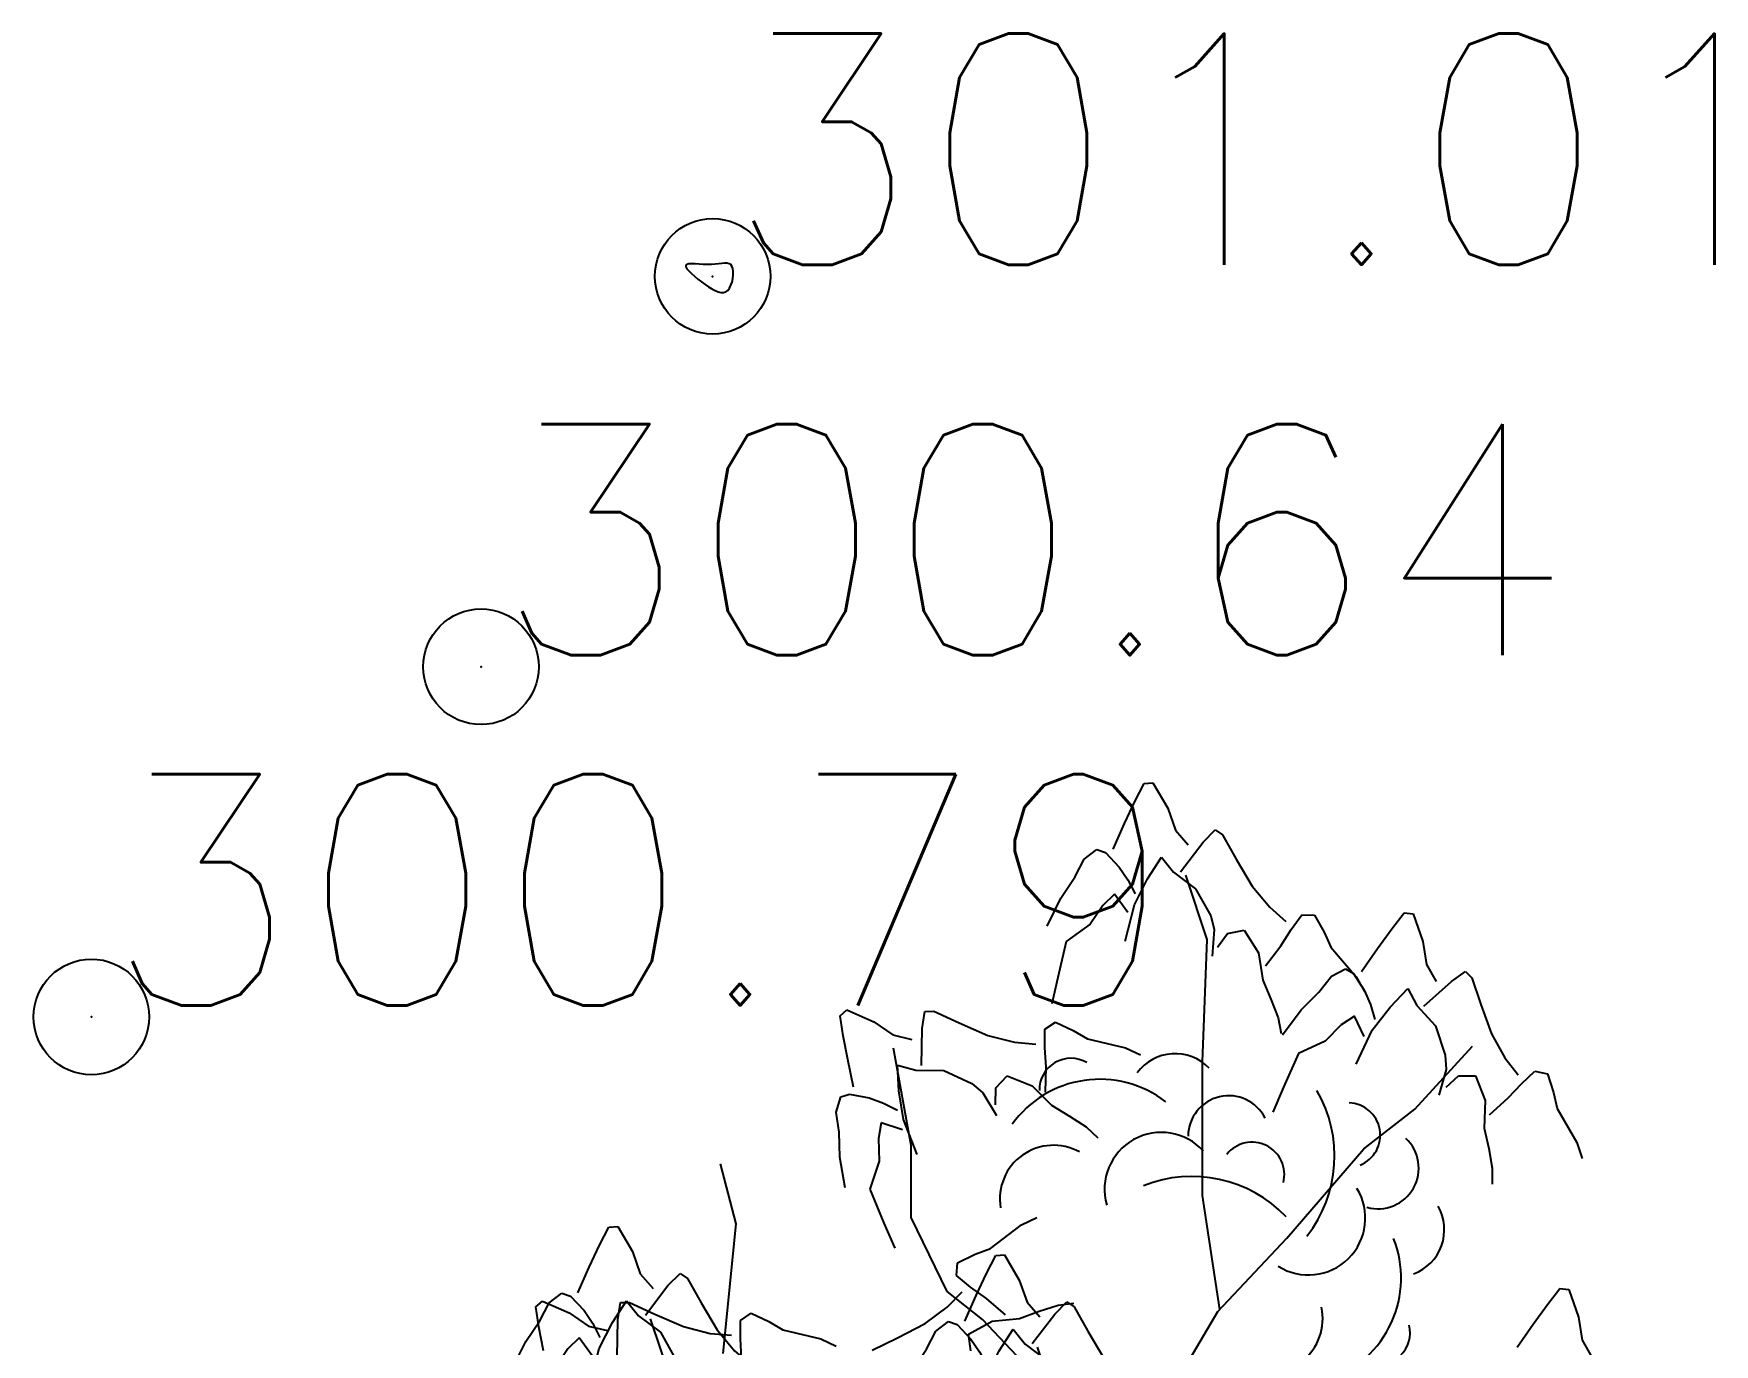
# Model space of a CAD drawing. Header units: millimetres. Extents: x 524954 to 526204, y 9523489 to 9524010.
# Drawn here: x 525981.54 to 525988.81, y 9523792.54 to 9523798.21 of the extents above; entities that cross this region are included whole.
import ezdxf

# ---------------------------------------------------------------- set-up
doc = ezdxf.new("R2010")
doc.units = ezdxf.units.MM
doc.header["$PDMODE"] = 32
doc.header["$PDSIZE"] = 0.5
doc.linetypes.add('ACAD_ISO12W100', pattern=[21, 12, -3, 0, -3, 0, -3])
for name, color, linetype in [('Arbre', 34, 'ACAD_ISO12W100'), ('CN_01_00', 3, 'Continuous'), ('TopoAlt', 3, 'Continuous'), ('TOPOJIS', 7, 'Continuous')]:
    doc.layers.add(name, color=color, linetype=linetype)
doc.styles.add('Simplex 1.0', font='Simplex.shx', dxfattribs={"width": 0.99, "height": 1})

# ---------------------------------------------------------------- blocks, each defined once
blk = doc.blocks.new('TCPOINT M')
at = {"color": 0}
blk.add_point((0, 0), dxfattribs=at)
at = {"layer": 'TopoAlt', "style": 'Simplex 1.0', "width": 0.99}
blk.add_attdef('ALT', (0.15, 0.15), '', height=1, dxfattribs=at)
blk = doc.blocks.new('v088')
at = {"color": 3, "linetype": 'Continuous'}
for p, q in [((-0.0239, 12.3184), (0.0161, 12.3965)), ((0.0161, 12.3965), (0.0546, 12.3999)), ((0.0546, 12.3999), (0.1184, 12.2906)), ((-0.0686, 12.2238), (-0.0239, 12.3184)), ((-0.1179, 12.1126), (-0.0686, 12.2238)), ((0.1184, 12.2906), (0.1522, 12.1952)), ((0.1522, 12.1952), (0.2074, 12.1313)), ((0.2717, 12.1435), (0.3242, 12.1966)), ((0.3242, 12.1966), (0.3557, 12.1751)), ((0.3557, 12.1751), (0.415, 12.0689)), ((-0.2428, 12.0693), (-0.1881, 12.111)), ((-0.1881, 12.111), (-0.1505, 12.0986)), ((-0.1505, 12.0986), (-0.0915, 12.0354)), ((0.0317, 11.9844), (0.0922, 12.0781)), ((0.0922, 12.0781), (0.1437, 12.0135)), ((0.1746, 12.0155), (0.2717, 12.1435)), ((-0.2828, 11.9912), (-0.2428, 12.0693)), ((-0.0915, 12.0354), (-0.0536, 11.98)), ((0.1437, 12.0135), (0.2395, 11.9416)), ((0.415, 12.0689), (0.4841, 11.9528)), ((-0.344, 11.9013), (-0.2828, 11.9912)), ((-0.0536, 11.98), (-0.0225, 11.9193)), ((-0.0252, 11.8718), (0.0317, 11.9844)), ((0.2395, 11.9416), (0.3048, 11.8248)), ((0.4841, 11.9528), (0.5601, 11.8616)), ((-0.4033, 11.7804), (-0.344, 11.9013)), ((-0.1618, 11.8694), (-0.2169, 11.7884)), ((-0.1123, 11.9179), (-0.1618, 11.8694)), ((-0.0542, 11.8389), (-0.1123, 11.9179)), ((-0.066, 11.7153), (-0.0252, 11.8718)), ((0.5601, 11.8616), (0.6304, 11.8005)), ((-0.2169, 11.7884), (-0.3202, 11.714)), ((0.3048, 11.8248), (0.32, 11.7651)), ((0.6527, 11.7656), (0.6994, 11.8293)), ((0.6994, 11.8293), (0.7544, 11.828)), ((0.7544, 11.828), (0.796, 11.7537)), ((1.0886, 11.7676), (1.1424, 11.8368)), ((1.1424, 11.8368), (1.1809, 11.833)), ((1.1809, 11.833), (1.2232, 11.7138)), ((-0.3202, 11.714), (-0.3572, 11.5582)), ((0.32, 11.7651), (0.3106, 11.6498)), ((0.3344, 11.6895), (0.378, 11.7487)), ((0.378, 11.7487), (0.4498, 11.7623)), ((0.4498, 11.7623), (0.5114, 11.6644)), ((0.6075, 11.6944), (0.6527, 11.7656)), ((0.796, 11.7537), (0.824, 11.6885)), ((1.027, 11.683), (1.0886, 11.7676)), ((1.2232, 11.7138), (1.2386, 11.6137)), ((0.5114, 11.6644), (0.5299, 11.5465)), ((0.5418, 11.6075), (0.6075, 11.6944)), ((0.824, 11.6885), (0.9344, 11.5607)), ((0.9578, 11.583), (1.027, 11.683)), ((0.827, 11.5637), (0.8886, 11.5945)), ((0.8886, 11.5945), (0.9232, 11.5753)), ((0.9232, 11.5753), (0.9693, 11.5022)), ((1.2386, 11.6137), (1.2809, 11.5407)), ((1.3463, 11.5407), (1.4079, 11.583)), ((1.4079, 11.583), (1.4348, 11.556)), ((-0.3572, 11.5582), (-0.3824, 11.4437)), ((0.5299, 11.5465), (0.5653, 11.4632)), ((0.6962, 11.4176), (0.7732, 11.4945)), ((0.7732, 11.4945), (0.827, 11.5637)), ((0.9344, 11.5607), (0.97, 11.497)), ((0.9693, 11.5022), (0.9963, 11.4406)), ((1.0809, 11.4291), (1.1578, 11.5099)), ((1.1578, 11.5099), (1.1963, 11.4368)), ((1.2271, 11.433), (1.3463, 11.5407)), ((1.4348, 11.556), (1.4733, 11.4406)), ((0.5653, 11.4632), (0.5962, 11.3829)), ((0.9963, 11.4406), (1.0155, 11.3753)), ((1.004, 11.3291), (1.0809, 11.4291)), ((1.1963, 11.4368), (1.2771, 11.3483)), ((1.4733, 11.4406), (1.5194, 11.3137)), ((-1.2987, 11.3921), (-1.2695, 11.4174)), ((-1.2853, 11.3054), (-1.2987, 11.3921)), ((-1.2695, 11.4174), (-1.1537, 11.3664)), ((-1.1537, 11.3664), (-1.0704, 11.3089)), ((-0.9434, 11.3371), (-0.9319, 11.4109)), ((-0.9319, 11.4109), (-0.8938, 11.412)), ((-0.8938, 11.412), (-0.7835, 11.3608)), ((-0.7835, 11.3608), (-0.6595, 11.3072)), ((-0.4126, 11.3334), (-0.3673, 11.3647)), ((-0.3673, 11.3647), (-0.2901, 11.3288)), ((0.5962, 11.3829), (0.6091, 11.3149)), ((0.6155, 11.3099), (0.6962, 11.4176)), ((0.8693, 11.3522), (0.8001, 11.2829)), ((0.927, 11.3906), (0.8693, 11.3522)), ((0.9693, 11.3022), (0.927, 11.3906)), ((1.2771, 11.3483), (1.3194, 11.2214)), ((-1.266, 11.2026), (-1.2853, 11.3054)), ((-1.0704, 11.3089), (-0.9882, 11.2895)), ((-0.9469, 11.1764), (-0.9434, 11.3371)), ((-0.6595, 11.3072), (-0.5444, 11.2779)), ((-0.5444, 11.2779), (-0.4516, 11.2697)), ((-0.4131, 11.2545), (-0.4126, 11.3334)), ((-0.2901, 11.3288), (-0.2291, 11.2925)), ((-0.2291, 11.2925), (-0.0648, 11.2537)), ((0.8001, 11.2829), (0.6847, 11.2291)), ((0.9347, 11.1829), (1.004, 11.3291)), ((1.5194, 11.3137), (1.5771, 11.2099)), ((-1.2408, 11.0836), (-1.266, 11.2026)), ((-0.4079, 11.1703), (-0.4131, 11.2545)), ((-0.0648, 11.2537), (0.0014, 11.223)), ((0.6847, 11.2291), (0.6193, 11.0829)), ((1.3194, 11.2214), (1.3232, 11.1598)), ((1.5771, 11.2099), (1.6348, 11.1368)), ((-1.0503, 11.1789), (-0.9708, 11.1567)), ((-1.0444, 11.0675), (-1.0503, 11.1789)), ((-0.9708, 11.1567), (-0.851, 11.1547)), ((-0.851, 11.1547), (-0.7296, 11.0984)), ((-0.6257, 11.0796), (-0.5755, 11.1328)), ((-0.5755, 11.1328), (-0.4682, 11.0896)), ((-0.4102, 11.0614), (-0.4079, 11.1703)), ((1.3232, 11.1598), (1.2925, 11.0483)), ((1.3232, 11.0829), (1.3771, 11.1329)), ((1.3771, 11.1329), (1.4502, 11.1329)), ((1.4502, 11.1329), (1.4925, 11.0252)), ((1.6502, 11.0983), (1.7079, 11.1522)), ((1.7079, 11.1522), (1.7617, 11.1406)), ((1.7617, 11.1406), (1.7887, 11.0598)), ((-1.0245, 10.9429), (-1.0444, 11.0675)), ((-0.7296, 11.0984), (-0.6822, 11.0589)), ((-0.6822, 11.0589), (-0.6222, 10.96)), ((-0.6263, 11.0061), (-0.6257, 11.0796)), ((-0.4682, 11.0896), (-0.3841, 11.005)), ((0.6193, 11.0829), (0.5731, 10.9752)), ((1.5925, 11.0368), (1.6502, 11.0983)), ((1.7887, 11.0598), (1.8041, 10.9906)), ((-1.3166, 10.9752), (-1.2967, 11.0411)), ((-1.2967, 11.0411), (-1.2589, 11.0531)), ((-1.2589, 11.0531), (-1.1741, 11.0365)), ((-1.1741, 11.0365), (-1.1109, 11.0139)), ((-1.1109, 11.0139), (-1.0501, 10.983)), ((-0.3841, 11.005), (-0.3065, 10.9583)), ((1.4925, 11.0252), (1.4886, 10.906)), ((1.5117, 10.9637), (1.5925, 11.0368)), ((1.8041, 10.9906), (1.8887, 10.8444)), ((-1.3032, 10.8885), (-1.3166, 10.9752)), ((-1.122, 10.9292), (-1.1336, 10.8608)), ((-1.0286, 10.8992), (-1.122, 10.9292)), ((-0.9657, 10.7922), (-1.0245, 10.9429)), ((-0.3065, 10.9583), (-0.2344, 10.9114)), ((-0.2344, 10.9114), (-0.1841, 10.8638)), ((-1.3, 10.7798), (-1.3032, 10.8885)), ((-1.1336, 10.8608), (-1.1308, 10.7629)), ((1.4886, 10.906), (1.5079, 10.8175)), ((1.8887, 10.8444), (1.9118, 10.7752)), ((-1.2771, 10.6471), (-1.3, 10.7798)), ((1.5079, 10.8175), (1.5233, 10.7329)), ((-1.1308, 10.7629), (-1.1708, 10.642)), ((1.5233, 10.7329), (1.5233, 10.6636)), ((-1.1708, 10.642), (-1.1094, 10.4942)), ((-1.1094, 10.4942), (-1.0628, 10.3867)), ((-0.648, 10.3846), (-0.514, 10.4875)), ((-0.514, 10.4875), (-0.4484, 10.5194)), ((-0.7912, 10.3231), (-0.7146, 10.3603)), ((-0.7146, 10.3603), (-0.648, 10.3846)), ((-0.7957, 10.2682), (-0.7912, 10.3231)), ((-0.7348, 10.218), (-0.7957, 10.2682)), ((-0.8359, 10.1311), (-0.7709, 10.1978)), ((-0.6662, 10.1688), (-0.7348, 10.218)), ((1.7617, 10.1424), (1.8156, 10.2117)), ((1.8156, 10.2117), (1.8541, 10.2078)), ((1.8541, 10.2078), (1.8964, 10.0886)), ((-2.6162, 10.1323), (-2.587, 10.1577)), ((-2.6028, 10.0456), (-2.6162, 10.1323)), ((-2.587, 10.1577), (-2.4712, 10.1066)), ((-2.2608, 10.0773), (-2.2494, 10.1511)), ((-2.2494, 10.1511), (-2.2113, 10.1522)), ((-2.2113, 10.1522), (-2.101, 10.101)), ((-0.9313, 10.0604), (-0.8359, 10.1311)), ((-0.5833, 10.0982), (-0.6662, 10.1688)), ((-0.5231, 10.0829), (-0.4378, 10.1134)), ((-0.4378, 10.1134), (-0.3559, 10.1397)), ((-0.3559, 10.1397), (-0.2873, 10.1487)), ((1.7002, 10.0578), (1.7617, 10.1424)), ((-2.5835, 9.9428), (-2.6028, 10.0456)), ((-2.4712, 10.1066), (-2.3879, 10.0492)), ((-2.3879, 10.0492), (-2.3057, 10.0298)), ((-2.2643, 9.9167), (-2.2608, 10.0773)), ((-2.101, 10.101), (-1.977, 10.0475)), ((-1.977, 10.0475), (-1.8618, 10.0181)), ((-1.7305, 9.9947), (-1.7301, 10.0737)), ((-1.7301, 10.0737), (-1.6848, 10.1049)), ((-1.6848, 10.1049), (-1.6075, 10.069)), ((-1.6075, 10.069), (-1.5466, 10.0327)), ((-1.0512, 9.9981), (-0.9313, 10.0604)), ((-0.7431, 10.0152), (-0.6418, 10.0712)), ((-0.6418, 10.0712), (-0.5231, 10.0829)), ((1.631, 9.9578), (1.7002, 10.0578)), ((1.8964, 10.0886), (1.9118, 9.9886)), ((-1.8618, 10.0181), (-1.7691, 10.0099)), ((-1.7254, 9.9105), (-1.7305, 9.9947)), ((-1.5466, 10.0327), (-1.3822, 9.9939)), ((-1.3822, 9.9939), (-1.316, 9.9632)), ((-1.1606, 9.945), (-1.0512, 9.9981)), ((-0.7336, 9.9427), (-0.7431, 10.0152)), ((1.9118, 9.9886), (1.9541, 9.9155))]:
    blk.add_line(p, q, dxfattribs=at)
at = {"linetype": 'Continuous'}
for p, q in [((0.2897, 11.7219), (0.1969, 11.9998)), ((0.2697, 11.1929), (0.2897, 11.7219)), ((-0.9914, 10.8307), (-1.0686, 11.252)), ((1.1882, 10.9882), (1.4374, 11.2608)), ((0.2693, 10.6145), (0.2697, 11.1929)), ((0.9679, 10.8157), (1.1882, 10.9882)), ((-0.9911, 10.5198), (-0.9914, 10.8307)), ((0.6339, 10.4293), (0.9679, 10.8157)), ((-1.7492, 10.4915), (-1.8168, 10.7513)), ((0.3448, 10.1217), (0.2693, 10.6145)), ((-1.8059, 9.9306), (-1.7492, 10.4915)), ((-0.8352, 10.1996), (-0.9911, 10.5198)), ((0.3358, 10.1122), (0.6339, 10.4293)), ((-0.6834, 10.0784), (-0.8352, 10.1996)), ((0.1676, 9.8288), (0.3358, 10.1122)), ((-0.4354, 9.8162), (-0.6834, 10.0784))]:
    blk.add_line(p, q, dxfattribs=at)
at = {"color": 3, "linetype": 'Continuous'}
for centre, major_axis, start_param, end_param in [((-0.3005, 11.0717), (0.0964, 0.0964), 0.254619, 2.377018), ((0.1501, 11.0237), (0.1445, 0.1445), 6.263619, 7.998733), ((-0.1756, 10.6509), (0.3298, 0.3298), 0.12682, 1.733702), ((0.3829, 10.8698), (-0.1246, 0.1246), 4.396235, 7.060094), ((0.2754, 10.7857), (0.3995, 0.3995), 4.836335, 6.022049), ((0.8987, 10.8757), (0.099, 0.099), 4.31771, 7.031286), ((0.0911, 10.6412), (0.1741, 0.1741), 6.236163, 8.918901), ((-0.3757, 10.5998), (0.1641, 0.1641), 0.282297, 2.520721), ((0.4834, 10.7051), (-0.099, 0.099), 3.680741, 6.394318), ((1.0287, 10.7332), (-0.1246, 0.1246), 2.081137, 4.744996), ((0.2226, 10.1318), (-0.3995, 0.3995), 4.689978, 5.875693), ((0.7276, 10.5169), (-0.1741, 0.1741), 1.793126, 4.475865), ((1.1114, 10.4666), (-0.1445, 0.1445), 2.713295, 4.448408), ((0.6623, 10.2582), (-0.3298, 0.3298), 2.69514, 4.302022), ((0.5573, 10.0804), (0.1641, 0.1641), 3.478918, 5.717341), ((1.0314, 10.0206), (0.0964, 0.0964), 3.62262, 5.745019)]:
    blk.add_ellipse(centre, major_axis=major_axis, ratio=1, start_param=start_param, end_param=end_param, dxfattribs=at)

msp = doc.modelspace()

# ---------------------------------------------------------------- linework, layer by layer
at = {"layer": 'CN_01_00', "elevation": 301, "flags": 128}
msp.add_lwpolyline([(525984.4613, 9523797.1149), (525984.4759, 9523797.1059), (525984.4898, 9523797.0986), (525984.5028, 9523797.0934), (525984.5149, 9523797.0904), (525984.5259, 9523797.0902), (525984.5359, 9523797.093), (525984.5447, 9523797.0991), (525984.5522, 9523797.1087), (525984.5584, 9523797.1212), (525984.5631, 9523797.1355), (525984.5663, 9523797.1508), (525984.568, 9523797.1662), (525984.568, 9523797.1807), (525984.5662, 9523797.1936), (525984.5627, 9523797.2039), (525984.5574, 9523797.2108), (525984.5502, 9523797.2149), (525984.5413, 9523797.2166), (525984.5308, 9523797.2166), (525984.5187, 9523797.2154), (525984.5051, 9523797.2137), (525984.4901, 9523797.2121), (525984.4737, 9523797.2111), (525984.4561, 9523797.2111), (525984.4381, 9523797.212), (525984.4204, 9523797.2132), (525984.4037, 9523797.2142), (525984.3889, 9523797.2147), (525984.3767, 9523797.2141), (525984.3679, 9523797.2119), (525984.3634, 9523797.2079), (525984.3636, 9523797.2015), (525984.368, 9523797.1932), (525984.3761, 9523797.1833), (525984.387, 9523797.1722), (525984.4002, 9523797.1605), (525984.4149, 9523797.1484), (525984.4305, 9523797.1365), (525984.4461, 9523797.1252), (525984.4613, 9523797.1149)], close=True, dxfattribs=at)

# ---------------------------------------------------------------- block references
at = {"layer": 'Arbre'}
for p in [(525986.33, 9523782.569), (525984.014, 9523780.65), (525985.688, 9523780.527)]:
    msp.add_blockref('v088', p, dxfattribs=at)
at = {"layer": 'TOPOJIS'}
ref = msp.add_blockref('TCPOINT M', (525984.4791, 9523797.1601, 301.01), dxfattribs=at)
ref.add_attrib('ALT', '301.01', (525984.5291, 9523797.2101, 301.01), dxfattribs={"layer": 'TopoAlt', "height": 1, "style": 'Simplex 1.0', "width": 0.99})
ref = msp.add_blockref('TCPOINT M', (525983.4769, 9523795.471, 300.64), dxfattribs=at)
ref.add_attrib('ALT', '300.64', (525983.5269, 9523795.521, 300.64), dxfattribs={"layer": 'TopoAlt', "height": 1, "style": 'Simplex 1.0', "width": 0.99})
ref = msp.add_blockref('TCPOINT M', (525981.7905, 9523793.9561, 300.79), dxfattribs=at)
ref.add_attrib('ALT', '300.79', (525981.8405, 9523794.0061, 300.79), dxfattribs={"layer": 'TopoAlt', "height": 1, "style": 'Simplex 1.0', "width": 0.99})

doc.saveas('drawing.dxf')
